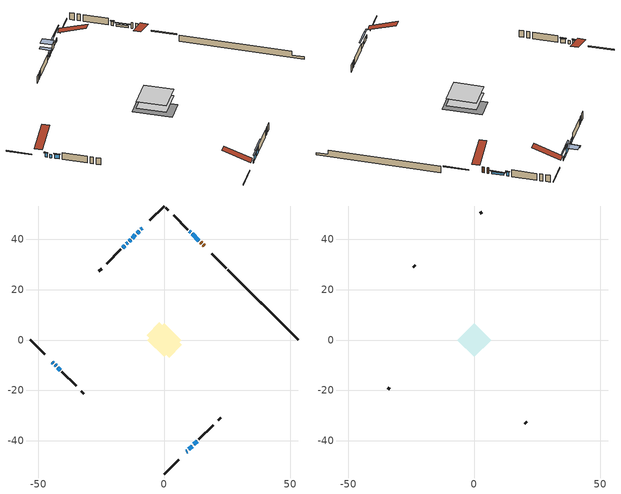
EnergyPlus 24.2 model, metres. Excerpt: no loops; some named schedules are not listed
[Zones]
conditioned space
 floor adiabatic (AdiabaticFloorConstruction): -6.67,0 0,6.67 6.67,0 0,-6.67 z1.31
 floor foundation (Slab1 construction): -6.98,1.95 -1.95,6.98 6.98,-1.95 1.95,-6.98 z-1.01
 wall outside (RimJoist1 construction): 0,-53.21 5.73,-47.49 / -53.21,0 -47.49,-5.73 / 0,53.21 -5.73,47.49 / 24.62,28.59 18.9,34.32 z1.31:1.61
 wall outside (AdiabaticWallConstruction 1): 15.87,37.34 15.45,37.76 / 14.8,38.41 14.44,38.77 z1.31:3.34
 wall outside (AdiabaticWallConstruction): 8.75,-44.46 9.09,-44.12 / -43.36,-9.86 -42.9,-10.31 z1.31:2.53; -44.46,-8.75 -44.01,-9.2 / 10.44,42.77 10.01,43.21 / 11.74,-41.48 13.07,-40.14 z1.31:2.76; 13.79,39.42 11.09,42.12 z1.31:2.02; -8.75,44.46 -9.29,43.92 z1.31:2.48; -9.95,43.27 -10.77,42.44 / -14.56,38.65 -15.08,38.13 / -15.74,37.48 -16.56,36.65 z1.31:2.45; -11.43,41.78 -12.72,40.49 z1.31:3.39; -13.38,39.83 -13.9,39.31 z1.31:2.3; 9.75,-43.46 11.08,-42.13 z1.31:2.91; -42.25,-10.96 -41.28,-11.93 z1.31:2.78
 wall outside (Wall1 construction): 13.72,-39.49 19.37,-33.84 / -40.62,-12.59 -34.98,-18.23 / -17.22,35.99 -22.86,30.35 / 9.35,43.86 3.7,49.51 z1.31:3.75
 wall outside (Wall3 construction): 21.41,-31.8 22.42,-30.8 / -32.93,-20.28 -31.93,-21.28 / -24.91,28.3 -25.91,27.3 / 1.66,51.55 0.66,52.55 z1.31:3.75
 wall foundation (FoundationWall1 construction): 25.28,27.93,-1.01 25.28,27.93,1.31 50.42,2.79,1.31 50.42,2.79,-0.19 53.21,0,-0.19 53.21,0,-1.01
 window (WindowConstruction 9): 8.75,-44.46 9.09,-44.12 z1.31:2.53
 window (WindowConstruction 8): -44.46,-8.75 -44.01,-9.2 z1.31:2.76
 window (WindowConstruction 13): -43.36,-9.86 -42.91,-10.31 z1.31:2.53
 window (WindowConstruction 10): 13.79,39.42 11.09,42.12 z1.31:2.02
 window (WindowConstruction 11): -8.75,44.46 -9.29,43.92 z1.31:2.48
 window (WindowConstruction 12): -9.95,43.26 -10.77,42.44 z1.31:2.45
 window (WindowConstruction): 10.44,42.77 10.01,43.2 z1.31:2.76
 window (WindowConstruction 1): -11.43,41.78 -12.72,40.49 z1.31:3.39
 window (WindowConstruction 2): -13.38,39.83 -13.9,39.31 z1.31:2.3
 window (WindowConstruction 3): -14.56,38.65 -15.08,38.13 z1.31:2.45
 window (WindowConstruction 4): -15.74,37.48 -16.56,36.65 z1.31:2.45
 window (WindowConstruction 5): 9.75,-43.46 11.08,-42.13 z1.31:2.91
 window (WindowConstruction 6): 11.74,-41.48 13.07,-40.15 z1.31:2.76
 window (WindowConstruction 7): -42.25,-10.96 -41.28,-11.93 z1.31:2.78
 door (Door): 15.87,37.34 15.45,37.76 z1.31:3.34
 door (Door 1): 14.8,38.41 14.45,38.77 z1.31:3.34
 ceiling adiabatic (AdiabaticFloorConstruction): 0,-6.67 6.67,0 0,6.67 -6.67,0 z1.31
attic - vented
 floor to conditioned space (Floor1 construction Reversed): -6.67,0 0,6.67 6.67,0 0,-6.67 z3.75
 wall outside (Wall2 construction): 20.03,-33.19 20.76,-32.46 / -34.32,-18.89 -33.59,-19.62 / -23.52,29.69 -24.25,28.96 / 3.05,50.16 2.32,50.89 z1.31:3.75
 roof outside (Roof1 construction): 8.09,-45.12,3.75 1.6,-38.62,6.81 -0.11,-40.33,6.81 6.38,-46.83,3.75; -45.12,-8.09,3.75 -38.62,-1.6,6.81 -40.33,0.11,6.81 -46.83,-6.38,3.75; -8.09,45.12,3.75 -1.6,38.62,6.81 0.11,40.33,6.81 -6.38,46.83,3.75; 16.53,36.68,3.75 10.03,30.19,6.81 11.74,28.48,6.81 18.24,34.97,3.75
shading: -43.8,-9.41 -44.67,-8.54 -44.88,-8.75 -44.01,-9.62 z3.06; 10.79,42.42 14.09,39.12 14.3,39.33 11,42.63 z2.45; -11.23,41.98 -6.81,46.4 -7.02,46.61 -11.44,42.2 z5.22; -12.71,40.5 -8.01,45.2 -8.22,45.41 -12.92,40.71 z5.19; 9.8,43.42 10.65,42.56 10.86,42.77 10.01,43.63 z3.06; -12.93,40.28 -11.22,41.99 -13.81,44.58 -15.52,42.87 z3.69; -14.11,39.1 -13.17,40.04 -15.76,42.63 -16.7,41.69 z2.6; -15.29,37.92 -14.35,38.86 -14.56,39.08 -15.5,38.13 z2.75; -16.77,36.44 -15.52,37.69 -15.74,37.9 -16.98,36.65 z2.75; 12.16,-41.06 8.67,-44.54 8.89,-44.75 12.37,-41.27 z4.43; 14.57,-38.64 10.23,-42.98 10.44,-43.19 14.78,-38.85 z4.89; -41.07,-12.14 -42.46,-10.75 -42.67,-10.96 -41.28,-12.35 z3.08
[Building]
Building 1: Terrain=Suburbs
[Site:Location]
Mont Joli AP_QC: Latitude {deg}=48.61; Longitude {deg}=-68.21; Time Zone {hr}=-5; Elevation {m}=52; Keep Site Location Information=Yes
[Site:GroundTemperature:Shallow]
-0.843868, -3.04892, -3.2255, -2.1791, 2.02165, 6.20283, 9.82768, 12.1239, 12.319, 10.4514, 6.91898, 2.86606
[Site:WaterMainsTemperature]
Calculation Method=Schedule; Temperature Schedule=mains temperature schedule
[Material] Roughness=Rough; Thermal Absorptance=0.9
Name | Thickness {m} | Conductivity {W/m-K} | Density {kg/m3} | Specific Heat {J/kg-K} | Solar Absorptance | Visible Absorptance
asphalt or fiberglass shingles | 0.00635 | 0.162714 | 1121.4 | 1465.45 | 0.4 | 0.4
ceiling loosefill ins | 0.169333 | 0.0480833 | 16.02 | 1046.75 | 0.7 | 0.7
ceiling stud and cavity | 0.1397 | 0.0758482 | 65.682 | 1177.47 | 0.7 | 0.7
concrete 4.0 in. | 0.1016 | 1.803125 | 2242.8 | 837.4 | 0.7 | 0.7
concrete 8.0 in. | 0.2032 | 1.803125 | 2242.8 | 837.4 | 0.7 | 0.7
door material | 0.04445 | 0.0451087 | 512.64 | 1214.23 | 0.7 | 0.7
floor covering | 0.0127 | 0.0433444 | 54.468 | 1339.84 | 0.6 | 0.6
floor rigid ins; wall rigid ins 1 | 0.512978 | 0.029427 | 32.04 | 1214.23 | 0.7 | 0.7
floor stud and cavity | 0.1397 | 1.75129 | 37.0049 | 1207.88 | 0.7 | 0.7
furniture material conditioned space 1 | 0.1524 | 0.115458 | 640.8 | 1214.23 | 0.6 | 0.6
gypsum board | 0.0127 | 0.160291 | 801 | 837.4 | 0.6 | 0.6
osb sheathing 0.5 in. | 0.0127 | 0.115458 | 512.64 | 1214.23 | 0.7 | 0.7
osb sheathing 0.75 in. | 0.01905 | 0.115458 | 512.64 | 1214.23 | 0.7 | 0.7
osb sheathing 2.0 in. | 0.0508 | 0.115458 | 512.64 | 1214.23 | 0.7 | 0.7
rim joist stud and cavity | 0.0508 | 0.0293316 | 125.044 | 1163.47 | 0.6 | 0.6
wall rigid ins | 0.051816 | 0.029427 | 32.04 | 1214.23 | 0.7 | 0.7
wall stud and cavity | 0.1397 | 0.164946 | 139.0536 | 1170.24 | 0.7 | 0.7
wall stud and cavity 1 | 0.0889 | 6.9971 | 50.32683 | 1063.81 | 0.6 | 0.6
wall stud and cavity 2 | 0.1397 | 0.709132 | 139.0536 | 1170.24 | 0.7 | 0.7
wall stud and cavity 3 | 0.0889 | 0.380278 | 52.3479 | 1209.89 | 0.7 | 0.7
wall stud and cavity 4 | 0.0889 | 0.391764 | 83.0341 | 1211.67 | 0.7 | 0.7
wood siding | 0.0254 | 0.102417 | 544.68 | 1172.36 | 0.4 | 0.4
wood siding 1 | 0.00254 | 0.102417 | 544.68 | 1172.36 | 0.4 | 0.4
wood siding 2; wood siding 3; wood siding 4 | 0.0254 | 0.102417 | 544.68 | 1172.36 | 0.7 | 0.7
[WindowMaterial:SimpleGlazingSystem]
Name | U-Factor {W/m2-K} | Solar Heat Gain Coefficient
WindowMaterial | 2.17978 | 0.36
WindowMaterial 1 | 1.83456 | 0.44
WindowMaterial 10 | 2.083826 | 0.38
WindowMaterial 11 | 2.12868 | 0.37
WindowMaterial 12 | 4.06658 | 0.67
WindowMaterial 2 | 2.17297 | 0.36
WindowMaterial 3 | 2.14458 | 0.36
WindowMaterial 4 | 2.01966 | 0.39
WindowMaterial 5 | 1.87033 | 0.43
WindowMaterial 6 | 1.8885 | 0.42
WindowMaterial 7 | 1.93733 | 0.41
WindowMaterial 8 | 2.16275 | 0.36
WindowMaterial 9 | 4.18071 | 0.66
[Construction]
AdiabaticFloorConstruction: floor stud and cavity, floor rigid ins, osb sheathing 0.75 in., floor covering
AdiabaticWallConstruction: wood siding 3, wall rigid ins 1, wall stud and cavity 3, gypsum board
AdiabaticWallConstruction 1: wood siding 4, wall rigid ins 1, wall stud and cavity 3, gypsum board
Door; Door 1: door material
Floor1 construction Reversed: gypsum board, ceiling stud and cavity, ceiling loosefill ins
FoundationWall1 construction: concrete 8.0 in.
furniture construction conditioned space 1: furniture material conditioned space 1
PartitionWallConstruction: gypsum board, wall stud and cavity 4, gypsum board
RimJoist1 construction: wood siding 2, osb sheathing 2.0 in., rim joist stud and cavity
Roof1 construction: asphalt or fiberglass shingles
Slab1 construction: concrete 4.0 in.
Wall1 construction: wood siding, wall rigid ins, osb sheathing 0.5 in., wall stud and cavity, gypsum board
Wall2 construction: wood siding 1, wall stud and cavity 1
Wall3 construction: wood siding, wall rigid ins, osb sheathing 0.5 in., wall stud and cavity 2, gypsum board
WindowConstruction: WindowMaterial
WindowConstruction 1: WindowMaterial 1
WindowConstruction 10: WindowMaterial 10
WindowConstruction 11: WindowMaterial 11
WindowConstruction 12; WindowConstruction 4: WindowMaterial 4
WindowConstruction 13: WindowMaterial 12
WindowConstruction 2: WindowMaterial 2
WindowConstruction 3: WindowMaterial 3
WindowConstruction 5: WindowMaterial 5
WindowConstruction 6: WindowMaterial 6
WindowConstruction 7: WindowMaterial 7
WindowConstruction 8: WindowMaterial 8
WindowConstruction 9: WindowMaterial 9
[Zone] Multiplier=1; Part of Total Floor Area=Yes
Name | Volume {m3}
attic - vented | 44.2372
conditioned space | 448.1
[Space]
Name | Zone | Volume {m3}
attic - vented 1 | attic - vented | 44.2372
conditioned space 1 | conditioned space | 448.1
[ZoneInfiltration:EffectiveLeakageArea]
infil attic - vented 1: Zone or Space=attic - vented 1; Schedule=Always On Discrete; Effective Air Leakage Area {cm2}=3094.96; Stack Coefficient=0.000382527; Wind Coefficient=1.32145e-05
[ZoneMixing]
whole house fan mix: Zone or Space=attic - vented; Schedule=Always On Continuous; Design Flow Rate Calculation Method=Flow/Zone; Design Flow Rate {m3/s}=0; Source Zone or Space=conditioned space
[SurfaceProperty:ExposedFoundationPerimeter]
Slab1: Exposed Perimeter Calculation Method=TotalExposedPerimeter; Total Exposed Perimeter {m}=39.503
[InternalMass] Zone or ZoneList=conditioned space; Space or SpaceList=conditioned space 1
Name | Construction | Surface Area {m2}
furniture mass conditioned space 1 | furniture construction conditioned space 1 | 71.5602
partition wall mass | PartitionWallConstruction | 178.901
[Lights]
interior lighting: Zone or ZoneList or Space or SpaceList=conditioned space 1; Schedule=interior lighting schedule; Design Level Calculation Method=LightingLevel; Lighting Level {W}=343.2; Return Air Fraction=0; Fraction Radiant=0.6; Fraction Visible=0.2; Fraction Replaceable=1
[People]
occupants: Zone or ZoneList or Space or SpaceList=conditioned space 1; Number of People Schedule=occupants schedule; Number of People Calculation Method=People; Number of People=3; Fraction Radiant=0.314171; Sensible Heat Fraction=0.56303; Activity Level Schedule=occupants activity schedule; Carbon Dioxide Generation Rate {m3/s-W}=0; Enable ASHRAE 55 Comfort Warnings=No; Mean Radiant Temperature Calculation Type=EnclosureAveraged
[ElectricEquipment] Zone or ZoneList or Space or SpaceList=conditioned space 1; Design Level Calculation Method=EquipmentLevel
Name | Schedule | Design Level {W} | Fraction Latent | Fraction Radiant | Fraction Lost
clothes dryer | clothes dryer schedule | 140.772 | 0.015 | 0.081 | 0.85
clothes washer | clothes washer schedule | 32.1985 | 0.03 | 0.162 | 0.7
cooking range | cooking range schedule | 215.147 | 0.08 | 0.432 | 0.2
dishwasher | dishwasher schedule | 66.8632 | 0.3 | 0.18 | 0.4
fridge | fridge schedule | 72.9452 | 0 | 0.6 | 0
mech vent bath fan 0 | mech vent bath fan 0 schedule | 100 | 0 | 0 | 1
mech vent house fan | mech vent house fan schedule | 17.7233 | 0 | 0 | 0.5
mech vent house fan cfis | mech vent house fan cfis schedule | 0 | 0 | 0 | 0
mech vent range fan 0 | mech vent range fan 0 schedule | 150 | 0 | 0 | 1
misc plug loads | misc plug loads schedule | 494.7 | 0.045 | 0.513 | 0.1
whole house fan | Always On Discrete | 0 | 0 | 0 | 1
[OtherEquipment] Zone or ZoneList or Space or SpaceList=conditioned space 1; Design Level Calculation Method=EquipmentLevel
Name | Fuel Type | Schedule | Design Level {W} | Fraction Latent | Fraction Radiant | Fraction Lost
clothes dryer 1 | Electricity | clothes dryer schedule | 0 | 0.015 | 0.081 | 0.85
cooking range 1 | Electricity | cooking range schedule | 0 | 0.08 | 0.432 | 0.2
general water use latent | None | general water use schedule | 62.594 | 1 | 0 | 0
general water use sensible | None | general water use schedule | -61.6891 | 0 | 0.6 | 0
mech vent house fan latent load | None | Always On Discrete | 0 | 1 | 0 | 0
mech vent house fan sensible load | None | Always On Discrete | 0 | 0 | 0 | 0
water heater energy adjustment1 | Electricity | Always On Discrete | 0.01 | 0 | 0 | 1
[ZoneInfiltration:DesignFlowRate] Zone or ZoneList or Space or SpaceList=conditioned space 1; Schedule=Always On Discrete; Design Flow Rate Calculation Method=Flow/Zone; Design Flow Rate {m3/s}=0
infil flow; natural vent flow; whole house fan flow
[ZoneControl:Thermostat]
conditioned space Thermostat: Zone or ZoneList=conditioned space; Control Type Schedule=conditioned space Thermostat Schedule; Control 1=conditioned space temperature setpoint; Temperature Difference Between Cutout And Setpoint {deltaC}=0
[ThermostatSetpoint:DualSetpoint]
conditioned space temperature setpoint: Heating Setpoint Temperature Schedule=heating setpoint; Cooling Setpoint Temperature Schedule=cooling setpoint
[Zone equipment]
conditioned space: electric baseboard
[Foundation:Kiva]
Foundation Kiva 1: Initial Indoor Air Temperature {C}=18; Wall Height Above Grade {m}=1.31; Wall Depth Below Slab {m}=0.2032
[Foundation:Kiva:Settings]
Soil Conductivity {W/m-K}=0.849921; Soil Density {kg/m3}=1842.3; Soil Specific Heat {J/kg-K}=418.7; Ground Solar Absorptivity=0.9; Ground Thermal Absorptivity=0.9; Ground Surface Roughness {m}=0.03; Far-Field Width {m}=40; Deep-Ground Boundary Condition=ZeroFlux; Deep-Ground Depth {m}=40; Minimum Cell Dimension {m}=0.2; Maximum Cell Growth Coefficient=3; Simulation Timestep=Timestep
[Exterior:Lights]
exterior lighting: Schedule=exterior lighting schedule; Design Level {W}=75.6
[EnergyManagementSystem:Sensor] Output:Variable or Output:Meter Index Key=conditioned space
Name | Output:Variable or Output:Meter
conditioned_space_clg_unmet_s | Zone Cooling Setpoint Not Met Time
conditioned_space_htg_unmet_s | Zone Heating Setpoint Not Met Time
fridge_tin_s; tin_s; tin_s_1 | Zone Mean Air Temperature
tout_s | Zone Outdoor Air Drybulb Temperature
win_s | Zone Air Humidity Ratio
[Schedule:Constant]
Name | Hourly Value
Always On Continuous; mech vent house fan schedule; mech vent house fan cfis schedule; Always On Discrete | 1
occupants activity schedule | 117.228
fridge schedule | 0
[Schedule:Week:Daily]
interior lighting schedule Week Rule - Jan1-Jan27: interior lighting schedule day, interior lighting schedule day, interior lighting schedule day, interior lighting schedule day, interior lighting schedule day, interior lighting schedule day, interior lighting schedule day, interior lighting schedule default day, interior lighting schedule default day, interior lighting schedule default day, interior lighting schedule default day, interior lighting schedule default day
interior lighting schedule Week Rule - Jan28-Feb3: interior lighting schedule day, interior lighting schedule day, interior lighting schedule day, interior lighting schedule day, interior lighting schedule day 1, interior lighting schedule day 1, interior lighting schedule day 1, interior lighting schedule default day, interior lighting schedule default day, interior lighting schedule default day, interior lighting schedule default day, interior lighting schedule default day
interior lighting schedule Week Rule - Feb4-Feb24: interior lighting schedule day 1, interior lighting schedule day 1, interior lighting schedule day 1, interior lighting schedule day 1, interior lighting schedule day 1, interior lighting schedule day 1, interior lighting schedule day 1, interior lighting schedule default day, interior lighting schedule default day, interior lighting schedule default day, interior lighting schedule default day, interior lighting schedule default day
interior lighting schedule Week Rule - Feb25-Mar3: interior lighting schedule day 1, interior lighting schedule day 1, interior lighting schedule day 1, interior lighting schedule day 1, interior lighting schedule day 2, interior lighting schedule day 2, interior lighting schedule day 2, interior lighting schedule default day, interior lighting schedule default day, interior lighting schedule default day, interior lighting schedule default day, interior lighting schedule default day
interior lighting schedule Week Rule - Mar4-Mar31: interior lighting schedule day 2, interior lighting schedule day 2, interior lighting schedule day 2, interior lighting schedule day 2, interior lighting schedule day 2, interior lighting schedule day 2, interior lighting schedule day 2, interior lighting schedule default day, interior lighting schedule default day, interior lighting schedule default day, interior lighting schedule default day, interior lighting schedule default day
interior lighting schedule Week Rule - Apr1-Apr28: interior lighting schedule day 3, interior lighting schedule day 3, interior lighting schedule day 3, interior lighting schedule day 3, interior lighting schedule day 3, interior lighting schedule day 3, interior lighting schedule day 3, interior lighting schedule default day, interior lighting schedule default day, interior lighting schedule default day, interior lighting schedule default day, interior lighting schedule default day
interior lighting schedule Week Rule - Apr29-May5: interior lighting schedule day 3, interior lighting schedule day 3, interior lighting schedule day 4, interior lighting schedule day 4, interior lighting schedule day 4, interior lighting schedule day 4, interior lighting schedule day 4, interior lighting schedule default day, interior lighting schedule default day, interior lighting schedule default day, interior lighting schedule default day, interior lighting schedule default day
interior lighting schedule Week Rule - May6-May26: interior lighting schedule day 4, interior lighting schedule day 4, interior lighting schedule day 4, interior lighting schedule day 4, interior lighting schedule day 4, interior lighting schedule day 4, interior lighting schedule day 4, interior lighting schedule default day, interior lighting schedule default day, interior lighting schedule default day, interior lighting schedule default day, interior lighting schedule default day
interior lighting schedule Week Rule - May27-Jun2: interior lighting schedule day 4, interior lighting schedule day 4, interior lighting schedule day 4, interior lighting schedule day 4, interior lighting schedule day 4, interior lighting schedule day 5, interior lighting schedule day 5, interior lighting schedule default day, interior lighting schedule default day, interior lighting schedule default day, interior lighting schedule default day, interior lighting schedule default day
interior lighting schedule Week Rule - Jun3-Jun30: interior lighting schedule day 5, interior lighting schedule day 5, interior lighting schedule day 5, interior lighting schedule day 5, interior lighting schedule day 5, interior lighting schedule day 5, interior lighting schedule day 5, interior lighting schedule default day, interior lighting schedule default day, interior lighting schedule default day, interior lighting schedule default day, interior lighting schedule default day
interior lighting schedule Week Rule - Jul1-Jul28: interior lighting schedule day 6, interior lighting schedule day 6, interior lighting schedule day 6, interior lighting schedule day 6, interior lighting schedule day 6, interior lighting schedule day 6, interior lighting schedule day 6, interior lighting schedule default day, interior lighting schedule default day, interior lighting schedule default day, interior lighting schedule default day, interior lighting schedule default day
interior lighting schedule Week Rule - Jul29-Aug4: interior lighting schedule day 6, interior lighting schedule day 6, interior lighting schedule day 6, interior lighting schedule day 7, interior lighting schedule day 7, interior lighting schedule day 7, interior lighting schedule day 7, interior lighting schedule default day, interior lighting schedule default day, interior lighting schedule default day, interior lighting schedule default day, interior lighting schedule default day
interior lighting schedule Week Rule - Aug5-Aug25: interior lighting schedule day 7, interior lighting schedule day 7, interior lighting schedule day 7, interior lighting schedule day 7, interior lighting schedule day 7, interior lighting schedule day 7, interior lighting schedule day 7, interior lighting schedule default day, interior lighting schedule default day, interior lighting schedule default day, interior lighting schedule default day, interior lighting schedule default day
interior lighting schedule Week Rule - Aug26-Sep1: interior lighting schedule day 7, interior lighting schedule day 7, interior lighting schedule day 7, interior lighting schedule day 7, interior lighting schedule day 7, interior lighting schedule day 7, interior lighting schedule day 8, interior lighting schedule default day, interior lighting schedule default day, interior lighting schedule default day, interior lighting schedule default day, interior lighting schedule default day
interior lighting schedule Week Rule - Sep2-Sep29: interior lighting schedule day 8, interior lighting schedule day 8, interior lighting schedule day 8, interior lighting schedule day 8, interior lighting schedule day 8, interior lighting schedule day 8, interior lighting schedule day 8, interior lighting schedule default day, interior lighting schedule default day, interior lighting schedule default day, interior lighting schedule default day, interior lighting schedule default day
interior lighting schedule Week Rule - Sep30-Oct6: interior lighting schedule day 8, interior lighting schedule day 9, interior lighting schedule day 9, interior lighting schedule day 9, interior lighting schedule day 9, interior lighting schedule day 9, interior lighting schedule day 9, interior lighting schedule default day, interior lighting schedule default day, interior lighting schedule default day, interior lighting schedule default day, interior lighting schedule default day
interior lighting schedule Week Rule - Oct7-Oct27: interior lighting schedule day 9, interior lighting schedule day 9, interior lighting schedule day 9, interior lighting schedule day 9, interior lighting schedule day 9, interior lighting schedule day 9, interior lighting schedule day 9, interior lighting schedule default day, interior lighting schedule default day, interior lighting schedule default day, interior lighting schedule default day, interior lighting schedule default day
interior lighting schedule Week Rule - Oct28-Nov3: interior lighting schedule day 9, interior lighting schedule day 9, interior lighting schedule day 9, interior lighting schedule day 9, interior lighting schedule day 10, interior lighting schedule day 10, interior lighting schedule day 10, interior lighting schedule default day, interior lighting schedule default day, interior lighting schedule default day, interior lighting schedule default day, interior lighting schedule default day
interior lighting schedule Week Rule - Nov4-Nov24: interior lighting schedule day 10, interior lighting schedule day 10, interior lighting schedule day 10, interior lighting schedule day 10, interior lighting schedule day 10, interior lighting schedule day 10, interior lighting schedule day 10, interior lighting schedule default day, interior lighting schedule default day, interior lighting schedule default day, interior lighting schedule default day, interior lighting schedule default day
interior lighting schedule Week Rule - Nov25-Dec1: interior lighting schedule day 10, interior lighting schedule day 10, interior lighting schedule day 10, interior lighting schedule day 10, interior lighting schedule day 10, interior lighting schedule day 10, interior lighting schedule day 11, interior lighting schedule default day, interior lighting schedule default day, interior lighting schedule default day, interior lighting schedule default day, interior lighting schedule default day
interior lighting schedule Week Rule - Dec2-Dec31: interior lighting schedule day 11, interior lighting schedule day 11, interior lighting schedule day 11, interior lighting schedule day 11, interior lighting schedule day 11, interior lighting schedule day 11, interior lighting schedule day 11, interior lighting schedule default day, interior lighting schedule default day, interior lighting schedule default day, interior lighting schedule default day, interior lighting schedule default day
occupants schedule Week Rule - Jan1-Dec31: occupants schedule day, occupants schedule day, occupants schedule day, occupants schedule day, occupants schedule day, occupants schedule day, occupants schedule day, occupants schedule default day, occupants schedule default day, occupants schedule default day, occupants schedule default day, occupants schedule default day
clothes dryer schedule Week Rule - Jan1-Dec31: clothes dryer schedule day, clothes dryer schedule day, clothes dryer schedule day, clothes dryer schedule day, clothes dryer schedule day, clothes dryer schedule day, clothes dryer schedule day, clothes dryer schedule default day, clothes dryer schedule default day, clothes dryer schedule default day, clothes dryer schedule default day, clothes dryer schedule default day
clothes washer schedule Week Rule - Jan1-Dec31: clothes washer schedule day, clothes washer schedule day, clothes washer schedule day, clothes washer schedule day, clothes washer schedule day, clothes washer schedule day, clothes washer schedule day, clothes washer schedule default day, clothes washer schedule default day, clothes washer schedule default day, clothes washer schedule default day, clothes washer schedule default day
cooking range schedule Week Rule - Jan1-Dec31: cooking range schedule day, cooking range schedule day, cooking range schedule day, cooking range schedule day, cooking range schedule day, cooking range schedule day, cooking range schedule day, cooking range schedule default day, cooking range schedule default day, cooking range schedule default day, cooking range schedule default day, cooking range schedule default day
dishwasher schedule Week Rule - Jan1-Dec31: dishwasher schedule day, dishwasher schedule day, dishwasher schedule day, dishwasher schedule day, dishwasher schedule day, dishwasher schedule day, dishwasher schedule day, dishwasher schedule default day, dishwasher schedule default day, dishwasher schedule default day, dishwasher schedule default day, dishwasher schedule default day
mech vent bath fan 0 schedule Week Rule - Jan1-Dec31: mech vent bath fan 0 schedule day, mech vent bath fan 0 schedule day, mech vent bath fan 0 schedule day, mech vent bath fan 0 schedule day, mech vent bath fan 0 schedule day, mech vent bath fan 0 schedule day, mech vent bath fan 0 schedule day, mech vent bath fan 0 schedule default day, mech vent bath fan 0 schedule default day, mech vent bath fan 0 schedule default day, mech vent bath fan 0 schedule default day, mech vent bath fan 0 schedule default day
mech vent range fan 0 schedule Week Rule - Jan1-Dec31: mech vent range fan 0 schedule day, mech vent range fan 0 schedule day, mech vent range fan 0 schedule day, mech vent range fan 0 schedule day, mech vent range fan 0 schedule day, mech vent range fan 0 schedule day, mech vent range fan 0 schedule day, mech vent range fan 0 schedule default day, mech vent range fan 0 schedule default day, mech vent range fan 0 schedule default day, mech vent range fan 0 schedule default day, mech vent range fan 0 schedule default day
misc plug loads schedule Week Rule - Jan1-Dec31: misc plug loads schedule day, misc plug loads schedule day, misc plug loads schedule day, misc plug loads schedule day, misc plug loads schedule day, misc plug loads schedule day, misc plug loads schedule day, misc plug loads schedule default day, misc plug loads schedule default day, misc plug loads schedule default day, misc plug loads schedule default day, misc plug loads schedule default day
general water use schedule Week Rule - Jan1-Dec31: general water use schedule day, general water use schedule day, general water use schedule day, general water use schedule day, general water use schedule day, general water use schedule day, general water use schedule day, general water use schedule default day, general water use schedule default day, general water use schedule default day, general water use schedule default day, general water use schedule default day
exterior lighting schedule Week Rule - Jan1-Jan27: exterior lighting schedule day, exterior lighting schedule day, exterior lighting schedule day, exterior lighting schedule day, exterior lighting schedule day, exterior lighting schedule day, exterior lighting schedule day, exterior lighting schedule default day, exterior lighting schedule default day, exterior lighting schedule default day, exterior lighting schedule default day, exterior lighting schedule default day
exterior lighting schedule Week Rule - Jan28-Feb3: exterior lighting schedule day, exterior lighting schedule day, exterior lighting schedule day, exterior lighting schedule day, exterior lighting schedule day 1, exterior lighting schedule day 1, exterior lighting schedule day 1, exterior lighting schedule default day, exterior lighting schedule default day, exterior lighting schedule default day, exterior lighting schedule default day, exterior lighting schedule default day
exterior lighting schedule Week Rule - Feb4-Feb24: exterior lighting schedule day 1, exterior lighting schedule day 1, exterior lighting schedule day 1, exterior lighting schedule day 1, exterior lighting schedule day 1, exterior lighting schedule day 1, exterior lighting schedule day 1, exterior lighting schedule default day, exterior lighting schedule default day, exterior lighting schedule default day, exterior lighting schedule default day, exterior lighting schedule default day
exterior lighting schedule Week Rule - Feb25-Mar3: exterior lighting schedule day 1, exterior lighting schedule day 1, exterior lighting schedule day 1, exterior lighting schedule day 1, exterior lighting schedule day 2, exterior lighting schedule day 2, exterior lighting schedule day 2, exterior lighting schedule default day, exterior lighting schedule default day, exterior lighting schedule default day, exterior lighting schedule default day, exterior lighting schedule default day
exterior lighting schedule Week Rule - Mar4-Mar31: exterior lighting schedule day 2, exterior lighting schedule day 2, exterior lighting schedule day 2, exterior lighting schedule day 2, exterior lighting schedule day 2, exterior lighting schedule day 2, exterior lighting schedule day 2, exterior lighting schedule default day, exterior lighting schedule default day, exterior lighting schedule default day, exterior lighting schedule default day, exterior lighting schedule default day
exterior lighting schedule Week Rule - Apr1-Apr28: exterior lighting schedule day 3, exterior lighting schedule day 3, exterior lighting schedule day 3, exterior lighting schedule day 3, exterior lighting schedule day 3, exterior lighting schedule day 3, exterior lighting schedule day 3, exterior lighting schedule default day, exterior lighting schedule default day, exterior lighting schedule default day, exterior lighting schedule default day, exterior lighting schedule default day
exterior lighting schedule Week Rule - Apr29-May5: exterior lighting schedule day 3, exterior lighting schedule day 3, exterior lighting schedule day 4, exterior lighting schedule day 4, exterior lighting schedule day 4, exterior lighting schedule day 4, exterior lighting schedule day 4, exterior lighting schedule default day, exterior lighting schedule default day, exterior lighting schedule default day, exterior lighting schedule default day, exterior lighting schedule default day
exterior lighting schedule Week Rule - May6-May26: exterior lighting schedule day 4, exterior lighting schedule day 4, exterior lighting schedule day 4, exterior lighting schedule day 4, exterior lighting schedule day 4, exterior lighting schedule day 4, exterior lighting schedule day 4, exterior lighting schedule default day, exterior lighting schedule default day, exterior lighting schedule default day, exterior lighting schedule default day, exterior lighting schedule default day
exterior lighting schedule Week Rule - May27-Jun2: exterior lighting schedule day 4, exterior lighting schedule day 4, exterior lighting schedule day 4, exterior lighting schedule day 4, exterior lighting schedule day 4, exterior lighting schedule day 5, exterior lighting schedule day 5, exterior lighting schedule default day, exterior lighting schedule default day, exterior lighting schedule default day, exterior lighting schedule default day, exterior lighting schedule default day
exterior lighting schedule Week Rule - Jun3-Jun30: exterior lighting schedule day 5, exterior lighting schedule day 5, exterior lighting schedule day 5, exterior lighting schedule day 5, exterior lighting schedule day 5, exterior lighting schedule day 5, exterior lighting schedule day 5, exterior lighting schedule default day, exterior lighting schedule default day, exterior lighting schedule default day, exterior lighting schedule default day, exterior lighting schedule default day
exterior lighting schedule Week Rule - Jul1-Jul28: exterior lighting schedule day 6, exterior lighting schedule day 6, exterior lighting schedule day 6, exterior lighting schedule day 6, exterior lighting schedule day 6, exterior lighting schedule day 6, exterior lighting schedule day 6, exterior lighting schedule default day, exterior lighting schedule default day, exterior lighting schedule default day, exterior lighting schedule default day, exterior lighting schedule default day
exterior lighting schedule Week Rule - Jul29-Aug4: exterior lighting schedule day 6, exterior lighting schedule day 6, exterior lighting schedule day 6, exterior lighting schedule day 7, exterior lighting schedule day 7, exterior lighting schedule day 7, exterior lighting schedule day 7, exterior lighting schedule default day, exterior lighting schedule default day, exterior lighting schedule default day, exterior lighting schedule default day, exterior lighting schedule default day
exterior lighting schedule Week Rule - Aug5-Aug25: exterior lighting schedule day 7, exterior lighting schedule day 7, exterior lighting schedule day 7, exterior lighting schedule day 7, exterior lighting schedule day 7, exterior lighting schedule day 7, exterior lighting schedule day 7, exterior lighting schedule default day, exterior lighting schedule default day, exterior lighting schedule default day, exterior lighting schedule default day, exterior lighting schedule default day
exterior lighting schedule Week Rule - Aug26-Sep1: exterior lighting schedule day 7, exterior lighting schedule day 7, exterior lighting schedule day 7, exterior lighting schedule day 7, exterior lighting schedule day 7, exterior lighting schedule day 7, exterior lighting schedule day 8, exterior lighting schedule default day, exterior lighting schedule default day, exterior lighting schedule default day, exterior lighting schedule default day, exterior lighting schedule default day
exterior lighting schedule Week Rule - Sep2-Sep29: exterior lighting schedule day 8, exterior lighting schedule day 8, exterior lighting schedule day 8, exterior lighting schedule day 8, exterior lighting schedule day 8, exterior lighting schedule day 8, exterior lighting schedule day 8, exterior lighting schedule default day, exterior lighting schedule default day, exterior lighting schedule default day, exterior lighting schedule default day, exterior lighting schedule default day
exterior lighting schedule Week Rule - Sep30-Oct6: exterior lighting schedule day 8, exterior lighting schedule day 9, exterior lighting schedule day 9, exterior lighting schedule day 9, exterior lighting schedule day 9, exterior lighting schedule day 9, exterior lighting schedule day 9, exterior lighting schedule default day, exterior lighting schedule default day, exterior lighting schedule default day, exterior lighting schedule default day, exterior lighting schedule default day
[Schedule:Year]
interior lighting schedule: interior lighting schedule Week Rule - Jan1-Jan27, 1, 1, 1, 27, interior lighting schedule Week Rule - Jan28-Feb3, 1, 28, 2, 3, interior lighting schedule Week Rule - Feb4-Feb24, 2, 4, 2, 24, interior lighting schedule Week Rule - Feb25-Mar3, 2, 25, 3, 3, interior lighting schedule Week Rule - Mar4-Mar31, 3, 4, 3, 31, interior lighting schedule Week Rule - Apr1-Apr28, 4, 1, 4, 28, interior lighting schedule Week Rule - Apr29-May5, 4, 29, 5, 5, interior lighting schedule Week Rule - May6-May26, 5, 6, 5, 26, interior lighting schedule Week Rule - May27-Jun2, 5, 27, 6, 2, interior lighting schedule Week Rule - Jun3-Jun30, 6, 3, 6, 30, interior lighting schedule Week Rule - Jul1-Jul28, 7, 1, 7, 28, interior lighting schedule Week Rule - Jul29-Aug4, 7, 29, 8, 4, interior lighting schedule Week Rule - Aug5-Aug25, 8, 5, 8, 25, interior lighting schedule Week Rule - Aug26-Sep1, 8, 26, 9, 1, interior lighting schedule Week Rule - Sep2-Sep29, 9, 2, 9, 29, interior lighting schedule Week Rule - Sep30-Oct6, 9, 30, 10, 6, interior lighting schedule Week Rule - Oct7-Oct27, 10, 7, 10, 27, interior lighting schedule Week Rule - Oct28-Nov3, 10, 28, 11, 3, interior lighting schedule Week Rule - Nov4-Nov24, 11, 4, 11, 24, interior lighting schedule Week Rule - Nov25-Dec1, 11, 25, 12, 1, interior lighting schedule Week Rule - Dec2-Dec31, 12, 2, 12, 31
occupants schedule: occupants schedule Week Rule - Jan1-Dec31, 1, 1, 12, 31
clothes dryer schedule: clothes dryer schedule Week Rule - Jan1-Dec31, 1, 1, 12, 31
clothes washer schedule: clothes washer schedule Week Rule - Jan1-Dec31, 1, 1, 12, 31
cooking range schedule: cooking range schedule Week Rule - Jan1-Dec31, 1, 1, 12, 31
dishwasher schedule: dishwasher schedule Week Rule - Jan1-Dec31, 1, 1, 12, 31
mech vent bath fan 0 schedule: mech vent bath fan 0 schedule Week Rule - Jan1-Dec31, 1, 1, 12, 31
mech vent range fan 0 schedule: mech vent range fan 0 schedule Week Rule - Jan1-Dec31, 1, 1, 12, 31
misc plug loads schedule: misc plug loads schedule Week Rule - Jan1-Dec31, 1, 1, 12, 31
general water use schedule: general water use schedule Week Rule - Jan1-Dec31, 1, 1, 12, 31
exterior lighting schedule: exterior lighting schedule Week Rule - Jan1-Jan27, 1, 1, 1, 27, exterior lighting schedule Week Rule - Jan28-Feb3, 1, 28, 2, 3, exterior lighting schedule Week Rule - Feb4-Feb24, 2, 4, 2, 24, exterior lighting schedule Week Rule - Feb25-Mar3, 2, 25, 3, 3, exterior lighting schedule Week Rule - Mar4-Mar31, 3, 4, 3, 31, exterior lighting schedule Week Rule - Apr1-Apr28, 4, 1, 4, 28, exterior lighting schedule Week Rule - Apr29-May5, 4, 29, 5, 5, exterior lighting schedule Week Rule - May6-May26, 5, 6, 5, 26, exterior lighting schedule Week Rule - May27-Jun2, 5, 27, 6, 2, exterior lighting schedule Week Rule - Jun3-Jun30, 6, 3, 6, 30, exterior lighting schedule Week Rule - Jul1-Jul28, 7, 1, 7, 28, exterior lighting schedule Week Rule - Jul29-Aug4, 7, 29, 8, 4, exterior lighting schedule Week Rule - Aug5-Aug25, 8, 5, 8, 25, exterior lighting schedule Week Rule - Aug26-Sep1, 8, 26, 9, 1, exterior lighting schedule Week Rule - Sep2-Sep29, 9, 2, 9, 29, exterior lighting schedule Week Rule - Sep30-Oct6, 9, 30, 10, 6, exterior lighting schedule Week Rule - Oct7-Oct27, 10, 7, 10, 27, exterior lighting schedule Week Rule - Oct28-Nov3, 10, 28, 11, 3, exterior lighting schedule Week Rule - Nov4-Nov24, 11, 4, 11, 24, exterior lighting schedule Week Rule - Nov25-Dec1, 11, 25, 12, 1, exterior lighting schedule Week Rule - Dec2-Dec31, 12, 2, 12, 31
[Schedule:Compact]
conditioned space Thermostat Schedule: Through: 12/31, For: AllDays, Until: 24:00, 4
mains temperature schedule: Through: 01/01, For: AllDays, Until: 24:00, 4.55833, Through: 01/02, For: AllDays, Until: 24:00, 4.48833, Through: 01/03, For: AllDays, Until: 24:00, 4.41944, Through: 01/04, For: AllDays, Until: 24:00, 4.35111, Through: 01/05, For: AllDays, Until: 24:00, 4.28389, Through: 01/06, For: AllDays, Until: 24:00, 4.21778, Through: 01/07, For: AllDays, Until: 24:00, 4.15278, Through: 01/08, For: AllDays, Until: 24:00, 4.08889, Through: 01/09, For: AllDays, Until: 24:00, 4.02611, Through: 01/10, For: AllDays, Until: 24:00, 3.96444, Through: 01/11, For: AllDays, Until: 24:00, 3.90333, Through: 01/12, For: AllDays, Until: 24:00, 3.84389, Through: 01/13, For: AllDays, Until: 24:00, 3.78556, Through: 01/14, For: AllDays, Until: 24:00, 3.72833, Through: 01/15, For: AllDays, Until: 24:00, 3.67222, Through: 01/16, For: AllDays, Until: 24:00, 3.61722, Through: 01/17, For: AllDays, Until: 24:00, 3.56333, Through: 01/18, For: AllDays, Until: 24:00, 3.51111, Through: 01/19, For: AllDays, Until: 24:00, 3.46, Through: 01/20, For: AllDays, Until: 24:00, 3.41, Through: 01/21, For: AllDays, Until: 24:00, 3.36111, Through: 01/22, For: AllDays, Until: 24:00, 3.31389, Through: 01/23, For: AllDays, Until: 24:00, 3.26778, Through: 01/24, For: AllDays, Until: 24:00, 3.22278, Through: 01/25, For: AllDays, Until: 24:00, 3.17944, Through: 01/26, For: AllDays, Until: 24:00, 3.13722, Through: 01/27, For: AllDays, Until: 24:00, 3.09667, Through: 01/28, For: AllDays, Until: 24:00, 3.05722, Through: 01/29, For: AllDays, Until: 24:00, 3.01944, Through: 01/30, For: AllDays, Until: 24:00, 2.98278, Through: 01/31, For: AllDays, Until: 24:00, 2.94778, Through: 02/01, For: AllDays, Until: 24:00, 2.91389, Through: 02/02, For: AllDays, Until: 24:00, 2.88167, Through: 02/03, For: AllDays, Until: 24:00, 2.85056, Through: 02/04, For: AllDays, Until: 24:00, 2.82111, Through: 02/05, For: AllDays, Until: 24:00, 2.79278, Through: 02/06, For: AllDays, Until: 24:00, 2.76667, Through: 02/07, For: AllDays, Until: 24:00, 2.74111, Through: 02/08, For: AllDays, Until: 24:00, 2.71778, Through: 02/09, For: AllDays, Until: 24:00, 2.69556, Through: 02/10, For: AllDays, Until: 24:00, 2.675, Through: 02/11, For: AllDays, Until: 24:00, 2.65556, Through: 02/12, For: AllDays, Until: 24:00, 2.63833, Through: 02/13, For: AllDays, Until: 24:00, 2.62222, Through: 02/14, For: AllDays, Until: 24:00, 2.60722, Through: 02/15, For: AllDays, Until: 24:00, 2.59389, Through: 02/16, For: AllDays, Until: 24:00, 2.58278, Through: 02/17, For: AllDays, Until: 24:00, 2.57222, Through: 02/18, For: AllDays, Until: 24:00, 2.56389, Through: 02/19, For: AllDays, Until: 24:00, 2.55667, Through: 02/20, For: AllDays, Until: 24:00, 2.55111, Through: 02/21, For: AllDays, Until: 24:00, 2.54722, Through: 02/22, For: AllDays, Until: 24:00, 2.545, Through: 02/23, For: AllDays, Until: 24:00, 2.54389, Through: 02/24, For: AllDays, Until: 24:00, 2.54444, Through: 02/25, For: AllDays, Until: 24:00, 2.54667, Through: 02/26, For: AllDays, Until: 24:00, 2.55056, Through: 02/27, For: AllDays, Until: 24:00, 2.55556, Through: 02/28, For: AllDays, Until: 24:00, 2.56222, Through: 03/01, For: AllDays, Until: 24:00, 2.57056, Through: 03/02, For: AllDays, Until: 24:00, 2.58, Through: 03/03, For: AllDays, Until: 24:00, 2.59167, Through: 03/04, For: AllDays, Until: 24:00, 2.60444, Through: 03/05, For: AllDays, Until: 24:00, 2.61889, Through: 03/06, For: AllDays, Until: 24:00, 2.63444, Through: 03/07, For: AllDays, Until: 24:00, 2.65167, Through: 03/08, For: AllDays, Until: 24:00, 2.67056, Through: 03/09, For: AllDays, Until: 24:00, 2.69111, Through: 03/10, For: AllDays, Until: 24:00, 2.71278, Through: 03/11, For: AllDays, Until: 24:00, 2.73611, Through: 03/12, For: AllDays, Until: 24:00, 2.76111, Through: 03/13, For: AllDays, Until: 24:00, 2.78722, Through: 03/14, For: AllDays, Until: 24:00, 2.815, Through: 03/15, For: AllDays, Until: 24:00, 2.84389, Through: 03/16, For: AllDays, Until: 24:00, 2.87444, Through: 03/17, For: AllDays, Until: 24:00, 2.90667, Through: 03/18, For: AllDays, Until: 24:00, 2.94, Through: 03/19, For: AllDays, Until: 24:00, 2.975, Through: 03/20, For: AllDays, Until: 24:00, 3.01111, Through: 03/21, For: AllDays, Until: 24:00, 3.04889, Through: 03/22, For: AllDays, Until: 24:00, 3.08833, Through: 03/23, For: AllDays, Until: 24:00, 3.12833, Through: 03/24, For: AllDays, Until: 24:00, 3.17056, Through: 03/25, For: AllDays, Until: 24:00, 3.21333, Through: 03/26, For: AllDays, Until: 24:00, 3.25778, Through: 03/27, For: AllDays, Until: 24:00, 3.30389, Through: 03/28, For: AllDays, Until: 24:00, 3.35111, Through: 03/29, For: AllDays, Until: 24:00, 3.39944, Through: 03/30, For: AllDays, Until: 24:00, 3.44889, Through: 03/31, For: AllDays, Until: 24:00, 3.5, Through: 04/01, For: AllDays, Until: 24:00, 3.55222, Through: 04/02, For: AllDays, Until: 24:00, 3.60556, Through: 04/03, For: AllDays, Until: 24:00, 3.66, Through: 04/04, For: AllDays, Until: 24:00, 3.71611, Through: 04/05, For: AllDays, Until: 24:00, 3.77278, Through: 04/06, For: AllDays, Until: 24:00, 3.83111, Through: 04/07, For: AllDays, Until: 24:00, 3.89056, Through: 04/08, For: AllDays, Until: 24:00, 3.95111, Through: 04/09, For: AllDays, Until: 24:00, 4.01278, Through: 04/10, For: AllDays, Until: 24:00, 4.075, Through: 04/11, For: AllDays, Until: 24:00, 4.13889, Through: 04/12, For: AllDays, Until: 24:00, 4.20389, Through: 04/13, For: AllDays, Until: 24:00, 4.27, Through: 04/14, For: AllDays, Until: 24:00, 4.33667, Through: 04/15, For: AllDays, Until: 24:00, 4.40444, Through: 04/16, For: AllDays, Until: 24:00, 4.47333, Through: 04/17, For: AllDays, Until: 24:00, 4.54333, Through: 04/18, For: AllDays, Until: 24:00, 4.61389, Through: 04/19, For: AllDays, Until: 24:00, 4.68556, Through: 04/20, For: AllDays, Until: 24:00, 4.75833, Through: 04/21, For: AllDays, Until: 24:00, 4.83167, Through: 04/22, For: AllDays, Until: 24:00, 4.90611, Through: 04/23, For: AllDays, Until: 24:00, 4.98111, Through: 04/24, For: AllDays, Until: 24:00, 5.05722, Through: 04/25, For: AllDays, Until: 24:00, 5.13389, Through: 04/26, For: AllDays, Until: 24:00, 5.21167, Through: 04/27, For: AllDays, Until: 24:00, 5.29, Through: 04/28, For: AllDays, Until: 24:00, 5.36889, Through: 04/29, For: AllDays, Until: 24:00, 5.44833, Through: 04/30, For: AllDays, Until: 24:00, 5.52889, Through: 05/01, For: AllDays, Until: 24:00, 5.61, Through: 05/02, For: AllDays, Until: 24:00, 5.69111, Through: 05/03, For: AllDays, Until: 24:00, 5.77333, Through: 05/04, For: AllDays, Until: 24:00, 5.85667, Through: 05/05, For: AllDays, Until: 24:00, 5.94, Through: 05/06, For: AllDays, Until: 24:00, 6.02389, Through: 05/07, For: AllDays, Until: 24:00, 6.10778, Through: 05/08, For: AllDays, Until: 24:00, 6.19278, Through: 05/09, For: AllDays, Until: 24:00, 6.27833, Through: 05/10, For: AllDays, Until: 24:00, 6.36389, Through: 05/11, For: AllDays, Until: 24:00, 6.45, Through: 05/12, For: AllDays, Until: 24:00, 6.53667, Through: 05/13, For: AllDays, Until: 24:00, 6.62333, Through: 05/14, For: AllDays, Until: 24:00, 6.71056, Through: 05/15, For: AllDays, Until: 24:00, 6.79778, Through: 05/16, For: AllDays, Until: 24:00, 6.88556, Through: 05/17, For: AllDays, Until: 24:00, 6.97389, Through: 05/18, For: AllDays, Until: 24:00, 7.06222, Through: 05/19, For: AllDays, Until: 24:00, 7.15056, Through: 05/20, For: AllDays, Until: 24:00, 7.23889, Through: 05/21, For: AllDays, Until: 24:00, 7.32778, Through: 05/22, For: AllDays, Until: 24:00, 7.41667, Through: 05/23, For: AllDays, Until: 24:00, 7.50556, Through: 05/24, For: AllDays, Until: 24:00, 7.59444, Through: 05/25, For: AllDays, Until: 24:00, 7.68333, Through: 05/26, For: AllDays, Until: 24:00, 7.77278, Through: 05/27, For: AllDays, Until: 24:00, 7.86167, Through: 05/28, For: AllDays, Until: 24:00, 7.95056, Through: 05/29, For: AllDays, Until: 24:00, 8.03944, Through: 05/30, For: AllDays, Until: 24:00, 8.12833, Through: 05/31, For: AllDays, Until: 24:00, 8.21722, Through: 06/01, For: AllDays, Until: 24:00, 8.30556, Through: 06/02, For: AllDays, Until: 24:00, 8.39389, Through: 06/03, For: AllDays, Until: 24:00, 8.48222, Through: 06/04, For: AllDays, Until: 24:00, 8.57, Through: 06/05, For: AllDays, Until: 24:00, 8.65778, Through: 06/06, For: AllDays, Until: 24:00, 8.745, Through: 06/07, For: AllDays, Until: 24:00, 8.83222, Through: 06/08, For: AllDays, Until: 24:00, 8.91889, Through: 06/09, For: AllDays, Until: 24:00, 9.00556, Through: 06/10, For: AllDays, Until: 24:00, 9.09167, Through: 06/11, For: AllDays, Until: 24:00, 9.17722, Through: 06/12, For: AllDays, Until: 24:00, 9.26222, Through: 06/13, For: AllDays, Until: 24:00, 9.34722, Through: 06/14, For: AllDays, Until: 24:00, 9.43111, Through: 06/15, For: AllDays, Until: 24:00, 9.515, Through: 06/16, For: AllDays, Until: 24:00, 9.59833, Through: 06/17, For: AllDays, Until: 24:00, 9.68111, Through: 06/18, For: AllDays, Until: 24:00, 9.76333, Through: 06/19, For: AllDays, Until: 24:00, 9.84444, Through: 06/20, For: AllDays, Until: 24:00, 9.92556, Through: 06/21, For: AllDays, Until: 24:00, 10.0056, Through: 06/22, For: AllDays, Until: 24:00, 10.085, Through: 06/23, For: AllDays, Until: 24:00, 10.1639, Through: 06/24, For: AllDays, Until: 24:00, 10.2422, Through: 06/25, For: AllDays, Until: 24:00, 10.3194, Through: 06/26, For: AllDays, Until: 24:00, 10.3961, Through: 06/27, For: AllDays, Until: 24:00, 10.4717, Through: 06/28, For: AllDays, Until: 24:00, 10.5467, Through: 06/29, For: AllDays, Until: 24:00, 10.6206, Through: 06/30, For: AllDays, Until: 24:00, 10.6939, Through: 07/01, For: AllDays, Until: 24:00, 10.7667, Through: 07/02, For: AllDays, Until: 24:00, 10.8378, Through: 07/03, For: AllDays, Until: 24:00, 10.9083, Through: 07/04, For: AllDays, Until: 24:00, 10.9783, Through: 07/05, For: AllDays, Until: 24:00, 11.0467, Through: 07/06, For: AllDays, Until: 24:00, 11.1144, Through: 07/07, For: AllDays, Until: 24:00, 11.1811, Through: 07/08, For: AllDays, Until: 24:00, 11.2467, Through: 07/09, For: AllDays, Until: 24:00, 11.3111, Through: 07/10, For: AllDays, Until: 24:00, 11.375, Through: 07/11, For: AllDays, Until: 24:00, 11.4372, Through: 07/12, For: AllDays, Until: 24:00, 11.4989, Through: 07/13, For: AllDays, Until: 24:00, 11.5589, Through: 07/14, For: AllDays, Until: 24:00, 11.6178, Through: 07/15, For: AllDays, Until: 24:00, 11.6761, Through: 07/16, For: AllDays, Until: 24:00, 11.7328, Through: 07/17, For: AllDays, Until: 24:00, 11.7883, Through: 07/18, For: AllDays, Until: 24:00, 11.8428, Through: 07/19, For: AllDays, Until: 24:00, 11.8956, Through: 07/20, For: AllDays, Until: 24:00, 11.9478, Through: 07/21, For: AllDays, Until: 24:00, 11.9983, Through: 07/22, For: AllDays, Until: 24:00, 12.0478, Through: 07/23, For: AllDays, Until: 24:00, 12.0956, Through: 07/24, For: AllDays, Until: 24:00, 12.1428, Through: 07/25, For: AllDays, Until: 24:00, 12.1883, Through: 07/26, For: AllDays, Until: 24:00, 12.2322, Through: 07/27, For: AllDays, Until: 24:00, 12.275, Through: 07/28, For: AllDays, Until: 24:00, 12.3167, Through: 07/29, For: AllDays, Until: 24:00, 12.3567, Through: 07/30, For: AllDays, Until: 24:00, 12.3956, Through: 07/31, For: AllDays, Until: 24:00, 12.4328, Through: 08/01, For: AllDays, Until: 24:00, 12.4689, Through: 08/02, For: AllDays, Until: 24:00, 12.5033, Through: 08/03, For: AllDays, Until: 24:00, 12.5367, Through: 08/04, For: AllDays, Until: 24:00, 12.5683, Through: 08/05, For: AllDays, Until: 24:00, 12.5983, Through: 08/06, For: AllDays, Until: 24:00, 12.6272, Through: 08/07, For: AllDays, Until: 24:00, 12.6544, Through: 08/08, For: AllDays, Until: 24:00, 12.6806, Through: 08/09, For: AllDays, Until: 24:00, 12.705, Through: 08/10, For: AllDays, Until: 24:00, 12.7278, Through: 08/11, For: AllDays, Until: 24:00, 12.7494, Through: 08/12, For: AllDays, Until: 24:00, 12.7694, Through: 08/13, For: AllDays, Until: 24:00, 12.7878, Through: 08/14, For: AllDays, Until: 24:00, 12.805, Through: 08/15, For: AllDays, Until: 24:00, 12.8206, Through: 08/16, For: AllDays, Until: 24:00, 12.8344, Through: 08/17, For: AllDays, Until: 24:00, 12.8467, Through: 08/18, For: AllDays, Until: 24:00, 12.8578, Through: 08/19, For: AllDays, Until: 24:00, 12.8672, Through: 08/20, For: AllDays, Until: 24:00, 12.875, Through: 08/21, For: AllDays, Until: 24:00, 12.8817, Through: 08/22, For: AllDays, Until: 24:00, 12.8867, Through: 08/23, For: AllDays, Until: 24:00, 12.89, Through: 08/24, For: AllDays, Until: 24:00, 12.8917, Through: 08/25, For: AllDays, Until: 24:00, 12.8917, Through: 08/26, For: AllDays, Until: 24:00, 12.8906, Through: 08/27, For: AllDays, Until: 24:00, 12.8878, Through: 08/28, For: AllDays, Until: 24:00, 12.8833, Through: 08/29, For: AllDays, Until: 24:00, 12.8772, Through: 08/30, For: AllDays, Until: 24:00, 12.87, Through: 08/31, For: AllDays, Until: 24:00, 12.8611, Through: 09/01, For: AllDays, Until: 24:00, 12.8506, Through: 09/02, For: AllDays, Until: 24:00, 12.8389, Through: 09/03, For: AllDays, Until: 24:00, 12.825, Through: 09/04, For: AllDays, Until: 24:00, 12.81, Through: 09/05, For: AllDays, Until: 24:00, 12.7939, Through: 09/06, For: AllDays, Until: 24:00, 12.7756, Through: 09/07, For: AllDays, Until: 24:00, 12.7561, Through: 09/08, For: AllDays, Until: 24:00, 12.735, Through: 09/09, For: AllDays, Until: 24:00, 12.7128, Through: 09/10, For: AllDays, Until: 24:00, 12.6889, Through: 09/11, For: AllDays, Until: 24:00, 12.6633, Through: 09/12, For: AllDays, Until: 24:00, 12.6367, Through: 09/13, For: AllDays, Until: 24:00, 12.6078, Through: 09/14, For: AllDays, Until: 24:00, 12.5783, Through: 09/15, For: AllDays, Until: 24:00, 12.5472, Through: 09/16, For: AllDays, Until: 24:00, 12.5144, Through: 09/17, For: AllDays, Until: 24:00, 12.48, Through: 09/18, For: AllDays, Until: 24:00, 12.4444, Through: 09/19, For: AllDays, Until: 24:00, 12.4078, Through: 09/20, For: AllDays, Until: 24:00, 12.3694, Through: 09/21, For: AllDays, Until: 24:00, 12.33, Through: 09/22, For: AllDays, Until: 24:00, 12.2889, Through: 09/23, For: AllDays, Until: 24:00, 12.2467, Through: 09/24, For: AllDays, Until: 24:00, 12.2028, Through: 09/25, For: AllDays, Until: 24:00, 12.1578, Through: 09/26, For: AllDays, Until: 24:00, 12.1111, Through: 09/27, For: AllDays, Until: 24:00, 12.0633, Through: 09/28, For: AllDays, Until: 24:00, 12.0144, Through: 09/29, For: AllDays, Until: 24:00, 11.9644, Through: 09/30, For: AllDays, Until: 24:00, 11.9128, Through: 10/01, For: AllDays, Until: 24:00, 11.86, Through: 10/02, For: AllDays, Until: 24:00, 11.8061, Through: 10/03, For: AllDays, Until: 24:00, 11.7511, Through: 10/04, For: AllDays, Until: 24:00, 11.6944, Through: 10/05, For: AllDays, Until: 24:00, 11.6372, Through: 10/06, For: AllDays, Until: 24:00, 11.5783, Through: 10/07, For: AllDays, Until: 24:00, 11.5183, Through: 10/08, For: AllDays, Until: 24:00, 11.4578, Through: 10/09, For: AllDays, Until: 24:00, 11.3956, Through: 10/10, For: AllDays, Until: 24:00, 11.3322, Through: 10/11, For: AllDays, Until: 24:00, 11.2678, Through: 10/12, For: AllDays, Until: 24:00, 11.2028, Through: 10/13, For: AllDays, Until: 24:00, 11.1367, Through: 10/14, For: AllDays, Until: 24:00, 11.0689, Through: 10/15, For: AllDays, Until: 24:00, 11.0006, Through: 10/16, For: AllDays, Until: 24:00, 10.9317, Through: 10/17, For: AllDays, Until: 24:00, 10.8611, Through: 10/18, For: AllDays, Until: 24:00, 10.79, Through: 10/19, For: AllDays, Until: 24:00, 10.7178, Through: 10/20, For: AllDays, Until: 24:00, 10.645, Through: 10/21, For: AllDays, Until: 24:00, 10.5711, Through: 10/22, For: AllDays, Until: 24:00, 10.4961, Through: 10/23, For: AllDays, Until: 24:00, 10.4211, Through: 10/24, For: AllDays, Until: 24:00, 10.3444, Through: 10/25, For: AllDays, Until: 24:00, 10.2672, Through: 10/26, For: AllDays, Until: 24:00, 10.1894, Through: 10/27, For: AllDays, Until: 24:00, 10.1111, Through: 10/28, For: AllDays, Until: 24:00, 10.0317, Through: 10/29, For: AllDays, Until: 24:00, 9.95167, Through: 10/30, For: AllDays, Until: 24:00, 9.87111, Through: 10/31, For: AllDays, Until: 24:00, 9.79, Through: 11/01, For: AllDays, Until: 24:00, 9.70778, Through: 11/02, For: AllDays, Until: 24:00, 9.62556, Through: 11/03, For: AllDays, Until: 24:00, 9.54222, Through: 11/04, For: AllDays, Until: 24:00, 9.45889, Through: 11/05, For: AllDays, Until: 24:00, 9.37444, Through: 11/06, For: AllDays, Until: 24:00, 9.29, Through: 11/07, For: AllDays, Until: 24:00, 9.205, Through: 11/08, For: AllDays, Until: 24:00, 9.11944, Through: 11/09, For: AllDays, Until: 24:00, 9.03389, Through: 11/10, For: AllDays, Until: 24:00, 8.94722, Through: 11/11, For: AllDays, Until: 24:00, 8.86056, Through: 11/12, For: AllDays, Until: 24:00, 8.77389, Through: 11/13, For: AllDays, Until: 24:00, 8.68611, Through: 11/14, For: AllDays, Until: 24:00, 8.59889, Through: 11/15, For: AllDays, Until: 24:00, 8.51111, Through: 11/16, For: AllDays, Until: 24:00, 8.42278, Through: 11/17, For: AllDays, Until: 24:00, 8.33444, Through: 11/18, For: AllDays, Until: 24:00, 8.24611, Through: 11/19, For: AllDays, Until: 24:00, 8.15722, Through: 11/20, For: AllDays, Until: 24:00, 8.06833, Through: 11/21, For: AllDays, Until: 24:00, 7.97944, Through: 11/22, For: AllDays, Until: 24:00, 7.89056, Through: 11/23, For: AllDays, Until: 24:00, 7.80167, Through: 11/24, For: AllDays, Until: 24:00, 7.71278, Through: 11/25, For: AllDays, Until: 24:00, 7.62389, Through: 11/26, For: AllDays, Until: 24:00, 7.53444, Through: 11/27, For: AllDays, Until: 24:00, 7.44556, Through: 11/28, For: AllDays, Until: 24:00, 7.35667, Through: 11/29, For: AllDays, Until: 24:00, 7.26778, Through: 11/30, For: AllDays, Until: 24:00, 7.17944, Through: 12/01, For: AllDays, Until: 24:00, 7.09111, Through: 12/02, For: AllDays, Until: 24:00, 7.00278, Through: 12/03, For: AllDays, Until: 24:00, 6.91444, Through: 12/04, For: AllDays, Until: 24:00, 6.82667, Through: 12/05, For: AllDays, Until: 24:00, 6.73889, Through: 12/06, For: AllDays, Until: 24:00, 6.65167, Through: 12/07, For: AllDays, Until: 24:00, 6.565, Through: 12/08, For: AllDays, Until: 24:00, 6.47833, Through: 12/09, For: AllDays, Until: 24:00, 6.39222, Through: 12/10, For: AllDays, Until: 24:00, 6.30611, Through: 12/11, For: AllDays, Until: 24:00, 6.22056, Through: 12/12, For: AllDays, Until: 24:00, 6.13556, Through: 12/13, For: AllDays, Until: 24:00, 6.05111, Through: 12/14, For: AllDays, Until: 24:00, 5.96722, Through: 12/15, For: AllDays, Until: 24:00, 5.88389, Through: 12/16, For: AllDays, Until: 24:00, 5.80056, Through: 12/17, For: AllDays, Until: 24:00, 5.71833, Through: 12/18, For: AllDays, Until: 24:00, 5.63667, Through: 12/19, For: AllDays, Until: 24:00, 5.555, Through: 12/20, For: AllDays, Until: 24:00, 5.47444, Through: 12/21, For: AllDays, Until: 24:00, 5.395, Through: 12/22, For: AllDays, Until: 24:00, 5.31556, Through: 12/23, For: AllDays, Until: 24:00, 5.23722, Through: 12/24, For: AllDays, Until: 24:00, 5.15944, Through: 12/25, For: AllDays, Until: 24:00, 5.08222, Through: 12/26, For: AllDays, Until: 24:00, 5.00611, Through: 12/27, For: AllDays, Until: 24:00, 4.93056, Through: 12/28, For: AllDays, Until: 24:00, 4.85611, Through: 12/29, For: AllDays, Until: 24:00, 4.78222, Through: 12/30, For: AllDays, Until: 24:00, 4.70944, Through: 12/31, For: AllDays, Until: 24:00, 4.63722
